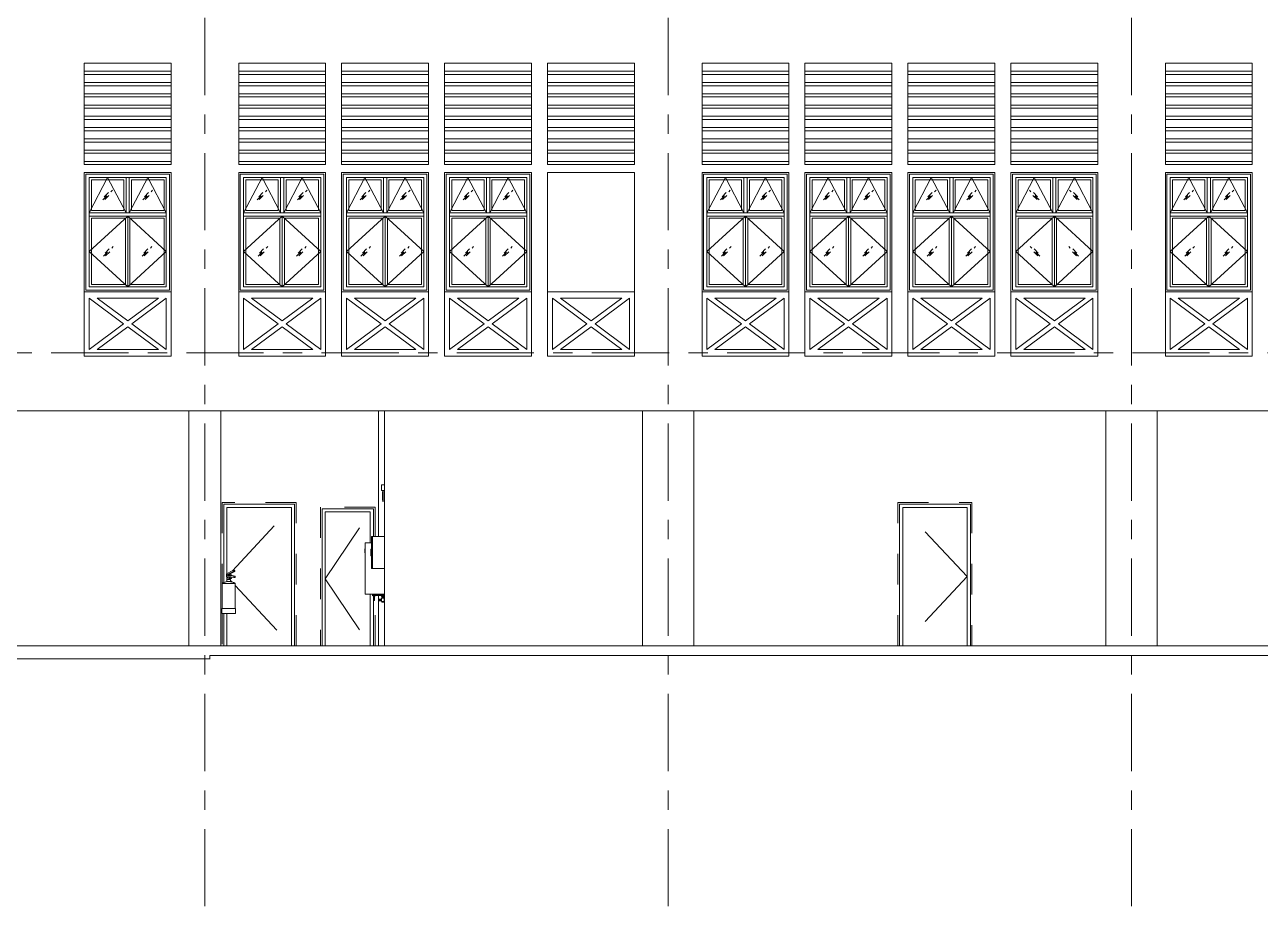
# Model space of a CAD drawing. Header units: millimetres. Extents: x -33493 to 146110, y 17338 to 47807.
# Drawn here: x 106832 to 126032, y 18020 to 31712 of the extents above; entities that cross this region are included whole.
import ezdxf

# ---------------------------------------------------------------- set-up
doc = ezdxf.new("R2010")
doc.units = ezdxf.units.MM
for name, pattern in [('Centre', [4762.5, 952.5, -714.375, 2381.25, -714.375]), ('Dash', [952.5, 476.25, -476.25]), ('Glass Symbol', [360, 90, -90, 90, -90]), ('IDA - Grid Line', [2100, 1200, -300, 300, -300])]:
    doc.linetypes.add(name, pattern=pattern)
doc.layers.add('0-1', color=7, linetype='Continuous', lineweight=5)
for name, color, linetype, lineweight, true_color in [('A-_DOOR----_E-1', 6, 'Continuous', 9, 0xff00ff), ('A-_DOOR----_E-2', 6, 'Centre', 9, 0xff00ff), ('A-_DOOR----_H-1', 6, 'Dash', 18, 0xff00ff), ('A-_FLOR----_E-1', 6, 'Continuous', 9, 0xff00ff), ('A-_FLORLEVL_E-1', 9, 'IDA - Grid Line', 9, 0x808080), ('A-_FURT----_E-1', 6, 'Continuous', 9, 0xff00ff), ('A-_GENM----_M-1', 6, 'Continuous', 9, 0xff00ff), ('A-_WALL----_E-1', 6, 'Continuous', 9, 0xff00ff), ('A-_WALLPRTN_E-1', 6, 'Continuous', 9, 0xff00ff), ('A-_WIND----_E-1', 6, 'Continuous', 9, 0xff00ff), ('A-_WIND----_E-3', 6, 'Centre', 9, 0xff00ff), ('A-_WIND----_E-4', 6, 'Glass Symbol', 9, 0xff00ff), ('E-_ELECEQPT_E-1', 6, 'Continuous', 9, 0xff00ff), ('M-_EQPT----_E-1', 6, 'Continuous', 9, 0xff00ff), ('S-_ANOTGRID_E-1', 9, 'IDA - Grid Line', 9, 0x808080), ('S-_COLN----_E-1', 6, 'Continuous', 9, 0xff00ff)]:
    doc.layers.add(name, color=color, linetype=linetype, lineweight=lineweight, true_color=true_color)

# ---------------------------------------------------------------- blocks, each defined once
blk = doc.blocks.new('Electrical-Controller_SE-Controls_Shevtec_OS2_30-60-90A-PSU - Amega Control Panel_400x500x200-1377755-DOOR _ wINDOW SCHEDULE - ELEVATION 4 Copy 1')
at = {"layer": 'E-_ELECEQPT_E-1'}
for p, q in [((49013, 23765), (49028, 23765)), ((49013, 23265), (49013, 23765)), ((49028, 23765), (49213, 23765)), ((49028, 23765), (49028, 23265)), ((49213, 23765), (49213, 23265)), ((49003, 23465), (49003, 23565)), ((49003, 23565), (49013, 23565)), ((49013, 23465), (49003, 23465)), ((49028, 23265), (49013, 23265)), ((49213, 23265), (49028, 23265))]:
    blk.add_line(p, q, dxfattribs=at)
blk = doc.blocks.new('1599_DB_A_BLK2_ISS_ACMV_R21 23 1228_rvt-2-DOOR _ wINDOW SCHEDULE - ELEVATION 4 Copy 1')
at = {"layer": 'E-_ELECEQPT_E-1'}
blk.add_blockref('Electrical-Controller_SE-Controls_Shevtec_OS2_30-60-90A-PSU - Amega Control Panel_400x500x200-1377755-DOOR _ wINDOW SCHEDULE - ELEVATION 4 Copy 1', (0, 0), dxfattribs=at)
blk = doc.blocks.new('IDA- Fire Extinguisher - 3kg AB-5831898-DOOR _ wINDOW SCHEDULE - ELEVATION 4 Copy 1')
at = {"layer": 'A-_FURT----_E-1'}
for p, q in [((46861, 23235), (46758, 23182)), ((46868, 23235), (46861, 23235)), ((46868, 23221), (46868, 23235)), ((46891, 23235), (46868, 23235)), ((46891, 23235), (46891, 23221)), ((46758, 23182), (46758, 23139)), ((46758, 23139), (46827, 23139)), ((46765, 23095), (46765, 23059)), ((46765, 23095), (46773, 23095)), ((46773, 23095), (46825, 23095)), ((46775, 23173), (46868, 23221)), ((46775, 23159), (46775, 23173)), ((46798, 23173), (46775, 23173)), ((46827, 23159), (46775, 23159)), ((46785, 23139), (46785, 23095)), ((46891, 23221), (46798, 23173)), ((46798, 23173), (46798, 23159)), ((46821, 23174), (46805, 23174)), ((46805, 23095), (46805, 23139)), ((46805, 23104), (46821, 23104)), ((46825, 23059), (46825, 23095)), ((46873, 23146), (46827, 23159)), ((46849, 23159), (46827, 23159)), ((46827, 23139), (46873, 23126)), ((46849, 23159), (46896, 23146)), ((46891, 23221), (46868, 23221)), ((46873, 23126), (46873, 23146)), ((46896, 23146), (46873, 23146)), ((46896, 23126), (46873, 23126)), ((46896, 23146), (46896, 23126)), ((46695, 23035), (46695, 22645)), ((46695, 23035), (46711, 23035)), ((46713, 23035), (46716, 23035)), ((46716, 23035), (46724, 23035)), ((46724, 23035), (46733, 23035)), ((46733, 23035), (46740, 23035)), ((46740, 23035), (46800, 23035)), ((46800, 23035), (46809, 23035)), ((46809, 23035), (46832, 23035)), ((46832, 23035), (46840, 23035)), ((46840, 23035), (46884, 23035)), ((46884, 23035), (46885, 23035)), ((46887, 23035), (46891, 23035)), ((46893, 23035), (46894, 23035)), ((46895, 22645), (46895, 23035)), ((46690, 22645), (46690, 22565)), ((46690, 22645), (46720, 22645)), ((46720, 22565), (46690, 22565)), ((46720, 22645), (46900, 22645)), ((46900, 22565), (46720, 22565)), ((46900, 22565), (46900, 22645))]:
    blk.add_line(p, q, dxfattribs=at)
at = {"layer": 'A-_FURT----_E-1', "flags": 128}
for points in [[(46695, 23035), (46702, 23039), (46709, 23043), (46717, 23047), (46725, 23050), (46732, 23053), (46740, 23056), (46748, 23058), (46757, 23060), (46765, 23062), (46773, 23063), (46781, 23064), (46790, 23065)], [(46799, 23065), (46803, 23064), (46811, 23064), (46820, 23062), (46828, 23061), (46836, 23059), (46844, 23057), (46852, 23055), (46860, 23052), (46868, 23049), (46876, 23045), (46883, 23041), (46890, 23037), (46895, 23035)]]:
    blk.add_lwpolyline(points, dxfattribs=at)
at = {"layer": 'A-_FURT----_E-1'}
for centre, start_param, end_param in [((46805, 23139), 1.570796, 2.18722), ((46805, 23139), 5.326279, 6.544985), ((46805, 23139), 3.141593, 4.688032), ((46821, 23139), 5.326279, 6.283185), ((46821, 23139), 3.141593, 4.56105)]:
    blk.add_ellipse(centre, major_axis=(0, 35), ratio=0.707107, start_param=start_param, end_param=end_param, dxfattribs=at)
blk = doc.blocks.new('IDA - Hosereel - Scaled - HR-V30-DOOR _ wINDOW SCHEDULE - ELEVATION 4 Copy 1')
at = {"layer": 'M-_EQPT----_E-1'}
for p, q in [((48914, 22865), (48914, 23665)), ((48914, 23665), (49013, 23665)), ((49214, 23665), (49214, 22865)), ((48914, 23570), (48909, 23570)), ((48914, 23570), (48909, 23570)), ((48909, 23517), (48909, 23569)), ((48914, 23569), (48909, 23569)), ((48909, 23510), (48909, 23517)), ((48914, 23517), (48909, 23517)), ((48914, 23510), (48909, 23510)), ((48914, 23509), (48909, 23509)), ((48914, 23509), (48909, 23509)), ((49214, 22865), (48914, 22865)), ((49138, 22852), (49037, 22852)), ((49042, 22858), (49039, 22858)), ((49039, 22855), (49039, 22858)), ((49039, 22858), (49039, 22857)), ((49042, 22865), (49042, 22851)), ((49042, 22849), (49042, 22773)), ((49075, 22858), (49061, 22858)), ((49062, 22851), (49062, 22865)), ((49062, 22773), (49062, 22849)), ((49075, 22857), (49075, 22858)), ((49075, 22858), (49075, 22843)), ((49077, 22852), (49075, 22852)), ((49173, 22852), (49081, 22852)), ((49173, 22852), (49163, 22852)), ((49173, 22860), (49182, 22860)), ((49173, 22860), (49173, 22845)), ((49179, 22865), (49179, 22850)), ((49182, 22860), (49200, 22860)), ((49182, 22845), (49182, 22860)), ((49200, 22860), (49210, 22860)), ((49200, 22852), (49200, 22860)), ((49200, 22849), (49200, 22851)), ((49200, 22845), (49200, 22848)), ((49204, 22852), (49204, 22865)), ((49210, 22845), (49210, 22860)), ((49037, 22848), (49138, 22848)), ((49039, 22843), (49039, 22844)), ((49039, 22843), (49042, 22843)), ((49039, 22843), (49039, 22843)), ((49061, 22843), (49075, 22843)), ((49075, 22848), (49077, 22848)), ((49075, 22843), (49075, 22843)), ((49081, 22848), (49173, 22848)), ((49122, 22792), (49132, 22792)), ((49122, 22792), (49122, 22768)), ((49132, 22768), (49122, 22768)), ((49132, 22768), (49132, 22792)), ((49132, 22790), (49149, 22790)), ((49149, 22770), (49132, 22770)), ((49143, 22758), (49143, 22770)), ((49149, 22758), (49143, 22758)), ((49149, 22770), (49149, 22790)), ((49149, 22790), (49149, 22770)), ((49149, 22770), (49149, 22758)), ((49174, 22790), (49151, 22790)), ((49151, 22770), (49151, 22790)), ((49151, 22770), (49174, 22770)), ((49163, 22848), (49173, 22848)), ((49168, 22845), (49180, 22845)), ((49168, 22830), (49168, 22845)), ((49180, 22830), (49168, 22830)), ((49171, 22805), (49171, 22755)), ((49171, 22805), (49191, 22805)), ((49191, 22755), (49171, 22755)), ((49173, 22830), (49173, 22815)), ((49182, 22815), (49173, 22815)), ((49173, 22815), (49182, 22815)), ((49173, 22815), (49173, 22806)), ((49173, 22755), (49173, 22745)), ((49182, 22745), (49173, 22745)), ((49180, 22845), (49203, 22845)), ((49180, 22830), (49180, 22845)), ((49203, 22830), (49180, 22830)), ((49182, 22815), (49182, 22830)), ((49200, 22815), (49182, 22815)), ((49182, 22815), (49200, 22815)), ((49182, 22806), (49182, 22815)), ((49182, 22745), (49182, 22755)), ((49200, 22745), (49182, 22745)), ((49191, 22805), (49211, 22805)), ((49211, 22755), (49191, 22755)), ((49200, 22815), (49200, 22830)), ((49210, 22815), (49200, 22815)), ((49200, 22815), (49210, 22815)), ((49200, 22806), (49200, 22815)), ((49200, 22745), (49200, 22755)), ((49210, 22745), (49200, 22745)), ((49203, 22845), (49214, 22845)), ((49203, 22830), (49203, 22845)), ((49214, 22830), (49203, 22830)), ((49210, 22815), (49210, 22830)), ((49210, 22806), (49210, 22815)), ((49210, 22745), (49210, 22755)), ((49211, 22755), (49211, 22805)), ((49214, 22845), (49214, 22830))]:
    blk.add_line(p, q, dxfattribs=at)
at = {"layer": 'M-_EQPT----_E-1', "flags": 128}
for points in [[(49037, 22852), (49037, 22852), (49037, 22852), (49037, 22852), (49037, 22852), (49036, 22852), (49036, 22852), (49036, 22852), (49036, 22852), (49036, 22852), (49036, 22852), (49036, 22852), (49035, 22852), (49035, 22852), (49035, 22852), (49035, 22852), (49035, 22852), (49035, 22852), (49035, 22852), (49035, 22852), (49035, 22852), (49034, 22852), (49034, 22852), (49034, 22852), (49034, 22852), (49034, 22852), (49034, 22852), (49034, 22852), (49034, 22852), (49034, 22852)], [(49077, 22852), (49077, 22852), (49077, 22852), (49077, 22852), (49077, 22852), (49078, 22852), (49078, 22852), (49078, 22852), (49078, 22852), (49078, 22852), (49079, 22852), (49079, 22852), (49079, 22852), (49079, 22852), (49079, 22852), (49080, 22852), (49080, 22852), (49080, 22852), (49080, 22852), (49080, 22852), (49080, 22852), (49080, 22852), (49081, 22852), (49081, 22852), (49081, 22852), (49081, 22852)], [(49213, 22852), (49213, 22852), (49213, 22852), (49213, 22852), (49212, 22852), (49212, 22852), (49212, 22852), (49212, 22852), (49212, 22852), (49211, 22852), (49211, 22852), (49211, 22852), (49210, 22852), (49210, 22852), (49209, 22852), (49209, 22852), (49208, 22852), (49208, 22852), (49207, 22852), (49207, 22852), (49206, 22852), (49206, 22852), (49205, 22852), (49204, 22852), (49204, 22852), (49203, 22852), (49202, 22852), (49201, 22852), (49201, 22852), (49200, 22852), (49199, 22852), (49198, 22852), (49197, 22852), (49197, 22852), (49196, 22852), (49195, 22852), (49194, 22852), (49193, 22852), (49192, 22852), (49191, 22852), (49191, 22852), (49190, 22852), (49189, 22852), (49188, 22852), (49187, 22852), (49186, 22852), (49185, 22852), (49185, 22852), (49184, 22852), (49183, 22852), (49182, 22852), (49181, 22852), (49181, 22852), (49180, 22852), (49179, 22852), (49179, 22852), (49178, 22852), (49177, 22852), (49177, 22852), (49176, 22852), (49175, 22852), (49175, 22852), (49174, 22852), (49174, 22852), (49173, 22852), (49173, 22852)], [(49209, 22852), (49210, 22852), (49210, 22852), (49210, 22852), (49211, 22852), (49211, 22852), (49211, 22852), (49212, 22852), (49212, 22852), (49212, 22852), (49212, 22852), (49212, 22852), (49213, 22852), (49213, 22852), (49213, 22852), (49213, 22852)], [(49213, 22852), (49213, 22852), (49213, 22852), (49213, 22852), (49213, 22852), (49213, 22852), (49213, 22852), (49213, 22852), (49213, 22852), (49213, 22852), (49213, 22852), (49214, 22852), (49214, 22852), (49214, 22852), (49214, 22852), (49214, 22852), (49214, 22852), (49214, 22852), (49214, 22852), (49214, 22851), (49214, 22851), (49214, 22851), (49214, 22851), (49214, 22851), (49214, 22851), (49214, 22851), (49214, 22851), (49214, 22851), (49215, 22851), (49215, 22851), (49215, 22851), (49215, 22851), (49215, 22851), (49215, 22850), (49215, 22850)], [(49215, 22850), (49215, 22850), (49215, 22849), (49215, 22849), (49215, 22849), (49215, 22849), (49215, 22849), (49214, 22849), (49214, 22849), (49214, 22849), (49214, 22849), (49214, 22849), (49214, 22849), (49214, 22849), (49214, 22849), (49214, 22849), (49214, 22849), (49214, 22848), (49214, 22848), (49214, 22848), (49214, 22848), (49214, 22848), (49214, 22848), (49214, 22848), (49214, 22848), (49213, 22848), (49213, 22848), (49213, 22848), (49213, 22848), (49213, 22848), (49213, 22848), (49213, 22848), (49213, 22848), (49213, 22848), (49213, 22848), (49213, 22848)], [(49034, 22848), (49034, 22848), (49034, 22848), (49034, 22848), (49034, 22848), (49034, 22848), (49034, 22848), (49034, 22848), (49034, 22848), (49034, 22848), (49035, 22848), (49035, 22848), (49035, 22848), (49035, 22848), (49035, 22848), (49035, 22848), (49035, 22848), (49035, 22848), (49035, 22848), (49036, 22848), (49036, 22848), (49036, 22848), (49036, 22848), (49036, 22848), (49036, 22848), (49036, 22848), (49037, 22848), (49037, 22848), (49037, 22848), (49037, 22848), (49037, 22848)], [(49081, 22848), (49081, 22848), (49081, 22848), (49081, 22848), (49080, 22848), (49080, 22848), (49080, 22848), (49080, 22848), (49080, 22848), (49080, 22848), (49079, 22848), (49079, 22848), (49079, 22848), (49079, 22848), (49079, 22848), (49079, 22848), (49078, 22848), (49078, 22848), (49078, 22848), (49078, 22848), (49078, 22848), (49077, 22848), (49077, 22848), (49077, 22848), (49077, 22848), (49077, 22848)], [(49173, 22848), (49174, 22848), (49174, 22848), (49175, 22848), (49175, 22848), (49176, 22848), (49177, 22848), (49177, 22848), (49178, 22848), (49179, 22848), (49179, 22848), (49180, 22848), (49181, 22848), (49181, 22848), (49182, 22848), (49183, 22848), (49184, 22848), (49185, 22848), (49185, 22848), (49186, 22848), (49187, 22848), (49188, 22848), (49189, 22848), (49190, 22848), (49191, 22848), (49191, 22848), (49192, 22848), (49193, 22848), (49194, 22848), (49195, 22848), (49196, 22848), (49196, 22848), (49197, 22848), (49198, 22848), (49199, 22848), (49200, 22848), (49201, 22848), (49201, 22848), (49202, 22848), (49203, 22848), (49203, 22848), (49204, 22848), (49205, 22848), (49206, 22848), (49206, 22848), (49207, 22848), (49207, 22848), (49208, 22848), (49208, 22848), (49209, 22848), (49209, 22848), (49210, 22848), (49210, 22848), (49211, 22848), (49211, 22848), (49211, 22848), (49212, 22848), (49212, 22848), (49212, 22848), (49212, 22848), (49212, 22848), (49213, 22848), (49213, 22848), (49213, 22848), (49213, 22848)], [(49213, 22848), (49213, 22848), (49213, 22848), (49213, 22848), (49212, 22848), (49212, 22848), (49212, 22848), (49212, 22848), (49212, 22848), (49211, 22848), (49211, 22848), (49211, 22848), (49210, 22848), (49210, 22848), (49209, 22848), (49209, 22848)]]:
    blk.add_lwpolyline(points, dxfattribs=at)
at = {"layer": 'M-_EQPT----_E-1'}
for start, end in [(90, 270), (15, 90), (270, 345)]:
    blk.add_arc((49034, 22850), 7.5, start, end, dxfattribs=at)
for centre, major_axis, ratio, start_param, end_param in [((49138, 22850), (0, 2), 0.371918, 6.021386, 7.853982), ((49138, 22850), (0, 2), 0.371918, 1.570796, 3.403392), ((49163, 22850), (0, 2), 0.371918, 6.021386, 6.544985), ((49163, 22850), (0, 2), 0.371918, 2.879793, 3.403392), ((49052, 22773), (10, 0), 0.352562, 1.570796, 4.712389), ((49052, 22773), (10, 0), 0.352562, 4.712389, 7.853982)]:
    blk.add_ellipse(centre, major_axis=major_axis, ratio=ratio, start_param=start_param, end_param=end_param, dxfattribs=at)
blk = doc.blocks.new('IDA - Casement w Top Hung - 2 Panels - 1400L X 1800H - B2-AW01-3560558-DOOR _ wINDOW SCHEDULE - ELEVATION 4 Copy 1')
at = {"layer": 'A-_WIND----_E-1'}
for p, q in [((-3225, 28790), (-3225, 29340)), ((-2650, 29340), (-3225, 29340)), ((-3225, 29340), (-3225, 27640)), ((-2025, 29340), (-3225, 29340)), ((-3190, 28825), (-3190, 29305)), ((-3190, 29305), (-2685, 29305)), ((-2685, 29305), (-2685, 28825)), ((-2650, 28790), (-2650, 29340)), ((-2650, 29340), (-2600, 29340)), ((-2650, 28790), (-2650, 29340)), ((-2600, 28790), (-2600, 29340)), ((-2025, 29340), (-2600, 29340)), ((-2600, 29340), (-2600, 28790)), ((-2565, 28825), (-2565, 29305)), ((-2565, 29305), (-2060, 29305)), ((-2060, 29305), (-2060, 28825)), ((-2025, 28790), (-2025, 29340)), ((-2025, 27640), (-2025, 29340)), ((-2685, 28825), (-3190, 28825)), ((-2060, 28825), (-2565, 28825)), ((-3225, 28790), (-2650, 28790)), ((-3225, 28740), (-3225, 28790)), ((-2025, 28790), (-3225, 28790)), ((-3225, 27640), (-3225, 28740)), ((-2625, 28740), (-3225, 28740)), ((-3225, 28740), (-2025, 28740)), ((-3190, 27675), (-3190, 28705)), ((-3190, 28705), (-2660, 28705)), ((-2660, 28705), (-2660, 27675)), ((-2650, 28790), (-2600, 28790)), ((-2625, 27640), (-2625, 28740)), ((-2025, 28740), (-2625, 28740)), ((-2625, 27640), (-2625, 28740)), ((-2600, 28790), (-2025, 28790)), ((-2590, 27675), (-2590, 28705)), ((-2590, 28705), (-2060, 28705)), ((-2060, 28705), (-2060, 27675)), ((-2025, 28790), (-2025, 28740)), ((-2025, 27640), (-2025, 28740)), ((-2660, 27675), (-3190, 27675)), ((-2060, 27675), (-2590, 27675)), ((-3225, 27640), (-2625, 27640)), ((-2025, 27640), (-3225, 27640)), ((-2625, 27640), (-2025, 27640))]:
    blk.add_line(p, q, dxfattribs=at)
at = {"layer": 'A-_WIND----_E-3'}
for p, q in [((-3225, 28790), (-2938, 29340)), ((-2650, 28790), (-2938, 29340)), ((-2600, 28790), (-2313, 29340)), ((-2025, 28790), (-2313, 29340)), ((-2625, 28740), (-3225, 28190)), ((-2625, 28740), (-2025, 28190)), ((-3225, 28190), (-2625, 27640)), ((-2025, 28190), (-2625, 27640))]:
    blk.add_line(p, q, dxfattribs=at)
at = {"layer": 'A-_WIND----_E-4'}
for p, q in [((-3013, 28990), (-2863, 29140)), ((-2989, 29041), (-2895, 29135)), ((-2981, 28995), (-2887, 29089)), ((-2388, 28990), (-2238, 29140)), ((-2364, 29041), (-2270, 29135)), ((-2356, 28995), (-2262, 29089)), ((-3000, 28115), (-2850, 28265)), ((-2976, 28166), (-2882, 28260)), ((-2400, 28115), (-2250, 28265)), ((-2376, 28166), (-2282, 28260)), ((-2968, 28120), (-2875, 28214)), ((-2368, 28120), (-2275, 28214))]:
    blk.add_line(p, q, dxfattribs=at)
blk = doc.blocks.new('IDA - Casement w Top Hung - 2 Panels - 1400L X 1800H - B2-AW01-3560557-DOOR _ wINDOW SCHEDULE - ELEVATION 4 Copy 1')
at = {"layer": 'A-_WIND----_E-1'}
for p, q in [((1425, 29340), (1425, 28790)), ((2000, 29340), (1425, 29340)), ((2625, 29340), (1425, 29340)), ((1425, 29340), (1425, 27640)), ((1460, 28825), (1460, 29305)), ((1460, 29305), (1965, 29305)), ((1965, 29305), (1965, 28825)), ((2000, 29340), (2000, 28790)), ((2000, 28790), (2000, 29340)), ((2000, 29340), (2050, 29340)), ((2050, 29340), (2050, 28790)), ((2625, 29340), (2050, 29340)), ((2050, 29340), (2050, 28790)), ((2085, 28825), (2085, 29305)), ((2085, 29305), (2590, 29305)), ((2590, 29305), (2590, 28825)), ((2625, 29340), (2625, 28790)), ((2625, 27640), (2625, 29340)), ((1965, 28825), (1460, 28825)), ((2590, 28825), (2085, 28825)), ((1425, 28790), (2000, 28790)), ((1425, 28740), (1425, 28790)), ((2625, 28790), (1425, 28790)), ((1425, 28740), (1425, 27640)), ((2025, 28740), (1425, 28740)), ((1425, 28740), (2625, 28740)), ((1460, 27675), (1460, 28705)), ((1460, 28705), (1990, 28705)), ((1990, 28705), (1990, 27675)), ((2000, 28790), (2050, 28790)), ((2025, 28740), (2025, 27640)), ((2025, 28740), (2025, 27640)), ((2625, 28740), (2025, 28740)), ((2050, 28790), (2625, 28790)), ((2060, 27675), (2060, 28705)), ((2060, 28705), (2590, 28705)), ((2590, 28705), (2590, 27675)), ((2625, 28790), (2625, 28740)), ((2625, 28740), (2625, 27640)), ((1990, 27675), (1460, 27675)), ((2590, 27675), (2060, 27675)), ((1425, 27640), (2025, 27640)), ((2625, 27640), (1425, 27640)), ((2025, 27640), (2625, 27640))]:
    blk.add_line(p, q, dxfattribs=at)
at = {"layer": 'A-_WIND----_E-3'}
for p, q in [((1425, 28790), (1712, 29340)), ((2000, 28790), (1712, 29340)), ((2050, 28790), (2337, 29340)), ((2625, 28790), (2337, 29340)), ((2025, 28740), (1425, 28190)), ((2025, 28740), (2625, 28190)), ((1425, 28190), (2025, 27640)), ((2625, 28190), (2025, 27640))]:
    blk.add_line(p, q, dxfattribs=at)
at = {"layer": 'A-_WIND----_E-4'}
for p, q in [((1787, 28990), (1637, 29140)), ((1755, 28995), (1661, 29089)), ((1763, 29041), (1669, 29135)), ((2412, 28990), (2262, 29140)), ((2380, 28995), (2286, 29089)), ((2388, 29041), (2294, 29135)), ((1800, 28115), (1650, 28265)), ((1775, 28166), (1682, 28260)), ((2400, 28115), (2250, 28265)), ((2375, 28166), (2282, 28260)), ((1768, 28120), (1674, 28214)), ((2368, 28120), (2274, 28214))]:
    blk.add_line(p, q, dxfattribs=at)
blk = doc.blocks.new('Wall Motif - Type 1-6012128-DOOR _ wINDOW SCHEDULE - ELEVATION 4 Copy 1')
at = {"layer": 'A-_GENM----_M-1'}
for p, q in [((73000, 33010), (71650, 33010)), ((71725, 32112), (71725, 32908)), ((71725, 32908), (72262, 32510)), ((72325, 32557), (71848, 32910)), ((71848, 32910), (72802, 32910)), ((72802, 32910), (72325, 32557)), ((72388, 32510), (72925, 32908)), ((72925, 32908), (72925, 32112)), ((72262, 32510), (71725, 32112)), ((71848, 32110), (72325, 32463)), ((72325, 32463), (72802, 32110)), ((72925, 32112), (72388, 32510)), ((72802, 32110), (71848, 32110))]:
    blk.add_line(p, q, dxfattribs=at)
blk = doc.blocks.new('IDA - Exit Sign - IDA - Exit Sign - Right Side-3513102-DOOR _ wINDOW SCHEDULE - ELEVATION 4 Copy 1')
at = {"layer": 'A-_FURT----_E-1'}
for p, q in [((49171, 24565), (49169, 24563)), ((49169, 24563), (49169, 24481)), ((49169, 24481), (49171, 24479)), ((49213, 24565), (49171, 24565)), ((49171, 24479), (49213, 24479)), ((49187, 24394), (49187, 24459)), ((49188, 24459), (49187, 24459)), ((49187, 24329), (49187, 24394)), ((49188, 24394), (49187, 24394)), ((49188, 24314), (49188, 24479)), ((49188, 24479), (49195, 24479)), ((49195, 24479), (49195, 24314)), ((49215, 24563), (49213, 24565)), ((49213, 24479), (49215, 24481)), ((49187, 24329), (49188, 24329)), ((49188, 24314), (49188, 24309)), ((49188, 24309), (49188, 24314)), ((49188, 24309), (49195, 24309)), ((49195, 24314), (49195, 24309)), ((49195, 24309), (49195, 24314))]:
    blk.add_line(p, q, dxfattribs=at)
blk = doc.blocks.new('IDA - F - Single - Swing - 1100L X 2200H - B2-TD01-4055580-DOOR _ wINDOW SCHEDULE - ELEVATION 4 Copy 1')
at = {"layer": 'A-_DOOR----_E-1'}
for p, q in [((46718, 24265), (46718, 23046)), ((47818, 24265), (46718, 24265)), ((47768, 24215), (46768, 24215)), ((46768, 24215), (46768, 23187)), ((46768, 23187), (46768, 24215)), ((46768, 24215), (47768, 24215)), ((47768, 22065), (47768, 24215)), ((47768, 24215), (47768, 22065)), ((47818, 22065), (47818, 24265)), ((46768, 23139), (46768, 23095)), ((46768, 23095), (46768, 23139)), ((46718, 22565), (46718, 22065)), ((46768, 22565), (46768, 22065)), ((46768, 22065), (46768, 22565))]:
    blk.add_line(p, q, dxfattribs=at)
at = {"layer": 'A-_DOOR----_E-2'}
for p, q in [((46853, 23231), (47768, 24215)), ((46770, 23139), (46783, 23125)), ((46804, 23101), (46810, 23095)), ((46825, 23079), (46846, 23056)), ((46894, 23004), (47768, 22065))]:
    blk.add_line(p, q, dxfattribs=at)
at = {"layer": 'A-_DOOR----_H-1'}
for p, q in [((47843, 24290), (46693, 24290)), ((46693, 24290), (46693, 22645)), ((47843, 22065), (47843, 24290)), ((46693, 22565), (46693, 22065))]:
    blk.add_line(p, q, dxfattribs=at)
blk = doc.blocks.new('IDA - F - Single - Swing - 1100L X 2200H - B2-TD01-V36-DOOR _ wINDOW SCHEDULE - ELEVATION 4 Copy 1')
at = {"layer": 'A-_DOOR----_E-1'}
for p, q in [((58319, 24265), (57219, 24265)), ((57219, 24265), (57219, 22065)), ((57269, 24215), (57269, 22065)), ((58269, 24215), (57269, 24215)), ((57269, 22065), (57269, 24215)), ((57269, 24215), (58269, 24215)), ((58269, 22065), (58269, 24215)), ((58269, 24215), (58269, 22065)), ((58319, 22065), (58319, 24265))]:
    blk.add_line(p, q, dxfattribs=at)
at = {"layer": 'A-_DOOR----_E-2'}
for q in [(57268, 24215), (57268, 22065)]:
    blk.add_line((58268, 23140), q, dxfattribs=at)
at = {"layer": 'A-_DOOR----_H-1'}
for p, q in [((57193, 22065), (57193, 24290)), ((57193, 24290), (58343, 24290)), ((58343, 24290), (58343, 22065))]:
    blk.add_line(p, q, dxfattribs=at)
blk = doc.blocks.new('Wall Motif FACADE PART - Type 1-5780946-DOOR _ wINDOW SCHEDULE - ELEVATION 4 Copy 1')
at = {"layer": 'A-_GENM----_M-1'}
for p, q in [((73200, 30990), (74550, 30990)), ((74550, 30940), (73200, 30940)), ((73200, 30815), (74550, 30815)), ((74550, 30765), (73200, 30765)), ((73200, 30640), (74550, 30640)), ((74550, 30590), (73200, 30590)), ((73200, 30465), (74550, 30465)), ((74550, 30415), (73200, 30415)), ((73200, 30290), (74550, 30290)), ((74550, 30240), (73200, 30240)), ((73200, 30115), (74550, 30115)), ((74550, 30065), (73200, 30065)), ((73200, 29940), (74550, 29940)), ((74550, 29890), (73200, 29890)), ((73200, 29765), (74550, 29765)), ((74550, 29715), (73200, 29715)), ((73200, 29590), (74550, 29590))]:
    blk.add_line(p, q, dxfattribs=at)
blk = doc.blocks.new('IDA - F - Single - Swing - 800L X 2130H - FMD10 - 2HR-4460227-DOOR _ wINDOW SCHEDULE - ELEVATION 4 Copy 1')
at = {"layer": 'A-_DOOR----_E-1'}
for p, q in [((48245, 24195), (48245, 22065)), ((49045, 24195), (48245, 24195)), ((49045, 23765), (49045, 24195)), ((48995, 24145), (48295, 24145)), ((48295, 24145), (48295, 22065)), ((48295, 22065), (48295, 24145)), ((48295, 24145), (48995, 24145)), ((48995, 23665), (48995, 24145)), ((48995, 24145), (48995, 23665)), ((48995, 22065), (48995, 22865)), ((48995, 22865), (48995, 22065)), ((49045, 22065), (49045, 22771))]:
    blk.add_line(p, q, dxfattribs=at)
at = {"layer": 'A-_DOOR----_E-2'}
for q in [(48995, 24145), (48995, 22065)]:
    blk.add_line((48295, 23105), q, dxfattribs=at)
at = {"layer": 'A-_DOOR----_H-1'}
for p, q in [((49070, 24220), (48220, 24220)), ((48220, 24220), (48220, 22065)), ((49070, 23765), (49070, 24220)), ((49070, 22857), (49070, 22865)), ((49070, 22065), (49070, 22843))]:
    blk.add_line(p, q, dxfattribs=at)

msp = doc.modelspace()

# ---------------------------------------------------------------- linework, layer by layer
at = {"layer": 'A-_FLOR----_E-1'}
for p, q in [((67535, 22065), (130831.6, 22065)), ((109706.6, 21915), (140181.6, 21915)), ((109706.6, 21915), (109706.6, 21858.4)), ((109706.6, 21865), (87956.6, 21865))]:
    msp.add_line(p, q, dxfattribs=at)
at = {"layer": 'A-_FLORLEVL_E-1'}
for p, q in [((46344.7, 26615), (146110.4, 26615)), ((46344.7, 22065), (146110.4, 22065))]:
    msp.add_line(p, q, dxfattribs=at)
at = {"layer": 'A-_WALL----_E-1'}
for p, q in [((107756.6, 31115), (109106.6, 31115)), ((107756.6, 29540), (107756.6, 31115)), ((109106.6, 31115), (109106.6, 29540)), ((110156.6, 31115), (111506.6, 31115)), ((110156.6, 29540), (110156.6, 31115)), ((111506.6, 31115), (111506.6, 29540)), ((111756.6, 31115), (113106.6, 31115)), ((111756.6, 29540), (111756.6, 31115)), ((113106.6, 31115), (113106.6, 29540)), ((113356.6, 31115), (114706.6, 31115)), ((113356.6, 29540), (113356.6, 31115)), ((114706.6, 31115), (114706.6, 29540)), ((114956.6, 31115), (116306.6, 31115)), ((114956.6, 29540), (114956.6, 31115)), ((116306.6, 31115), (116306.6, 29540)), ((117356.6, 31115), (118706.6, 31115)), ((117356.6, 29540), (117356.6, 31115)), ((118706.6, 31115), (118706.6, 29540)), ((118956.6, 31115), (120306.6, 31115)), ((118956.6, 29540), (118956.6, 31115)), ((120306.6, 31115), (120306.6, 29540)), ((120556.6, 31115), (121906.6, 31115)), ((120556.6, 29540), (120556.6, 31115)), ((121906.6, 31115), (121906.6, 29540)), ((122156.6, 31115), (123506.6, 31115)), ((122156.6, 29540), (122156.6, 31115)), ((123506.6, 31115), (123506.6, 29540)), ((124556.6, 31115), (125906.6, 31115)), ((124556.6, 29540), (124556.6, 31115)), ((125906.6, 31115), (125906.6, 29540)), ((109106.6, 29540), (107756.6, 29540)), ((107756.6, 26565), (107756.6, 29415)), ((107756.6, 29415), (109106.6, 29415)), ((107781.6, 27590), (107781.6, 29390)), ((107781.6, 29390), (109081.6, 29390)), ((109081.6, 29390), (109081.6, 27590)), ((109106.6, 29415), (109106.6, 26565)), ((111506.6, 29540), (110156.6, 29540)), ((110156.6, 26565), (110156.6, 29415)), ((110156.6, 29415), (111506.6, 29415)), ((110181.6, 27590), (110181.6, 29390)), ((110181.6, 29390), (111481.6, 29390)), ((111481.6, 29390), (111481.6, 27590)), ((111506.6, 29415), (111506.6, 26565)), ((113106.6, 29540), (111756.6, 29540)), ((111756.6, 26565), (111756.6, 29415)), ((111756.6, 29415), (113106.6, 29415)), ((111781.6, 27590), (111781.6, 29390)), ((111781.6, 29390), (113081.6, 29390)), ((113081.6, 29390), (113081.6, 27590)), ((113106.6, 29415), (113106.6, 26565)), ((114706.6, 29540), (113356.6, 29540)), ((113356.6, 26565), (113356.6, 29415)), ((113356.6, 29415), (114706.6, 29415)), ((113381.6, 27590), (113381.6, 29390)), ((113381.6, 29390), (114681.6, 29390)), ((114681.6, 29390), (114681.6, 27590)), ((114706.6, 29415), (114706.6, 26565)), ((116306.6, 29540), (114956.6, 29540)), ((114956.6, 26565), (114956.6, 29415)), ((114956.6, 29415), (116306.6, 29415)), ((116306.6, 29415), (116306.6, 26565)), ((118706.6, 29540), (117356.6, 29540)), ((117356.6, 26565), (117356.6, 29415)), ((117356.6, 29415), (118706.6, 29415)), ((117381.6, 27590), (117381.6, 29390)), ((117381.6, 29390), (118681.6, 29390)), ((118681.6, 29390), (118681.6, 27590)), ((118706.6, 29415), (118706.6, 26565)), ((120306.6, 29540), (118956.6, 29540)), ((118956.6, 26565), (118956.6, 29415)), ((118956.6, 29415), (120306.6, 29415)), ((118981.6, 27590), (118981.6, 29390)), ((118981.6, 29390), (120281.6, 29390)), ((120281.6, 29390), (120281.6, 27590)), ((120306.6, 29415), (120306.6, 26565)), ((121906.6, 29540), (120556.6, 29540)), ((120556.6, 26565), (120556.6, 29415)), ((120556.6, 29415), (121906.6, 29415)), ((120581.6, 27590), (120581.6, 29390)), ((120581.6, 29390), (121881.6, 29390)), ((121881.6, 29390), (121881.6, 27590)), ((121906.6, 29415), (121906.6, 26565)), ((123506.6, 29540), (122156.6, 29540)), ((122156.6, 26565), (122156.6, 29415)), ((122156.6, 29415), (123506.6, 29415)), ((122181.6, 27590), (122181.6, 29390)), ((122181.6, 29390), (123481.6, 29390)), ((123481.6, 29390), (123481.6, 27590)), ((123506.6, 29415), (123506.6, 26565)), ((125906.6, 29540), (124556.6, 29540)), ((124556.6, 26565), (124556.6, 29415)), ((124556.6, 29415), (125906.6, 29415)), ((124581.6, 27590), (124581.6, 29390)), ((124581.6, 29390), (125881.6, 29390)), ((125881.6, 29390), (125881.6, 27590)), ((125906.6, 29415), (125906.6, 26565)), ((109081.6, 27590), (107781.6, 27590)), ((111481.6, 27590), (110181.6, 27590)), ((113081.6, 27590), (111781.6, 27590)), ((114681.6, 27590), (113381.6, 27590)), ((118681.6, 27590), (117381.6, 27590)), ((120281.6, 27590), (118981.6, 27590)), ((121881.6, 27590), (120581.6, 27590)), ((123481.6, 27590), (122181.6, 27590)), ((125881.6, 27590), (124581.6, 27590)), ((109106.6, 26565), (107756.6, 26565)), ((111506.6, 26565), (110156.6, 26565)), ((113106.6, 26565), (111756.6, 26565)), ((114706.6, 26565), (113356.6, 26565)), ((116306.6, 26565), (114956.6, 26565)), ((118706.6, 26565), (117356.6, 26565)), ((120306.6, 26565), (118956.6, 26565)), ((121906.6, 26565), (120556.6, 26565)), ((123506.6, 26565), (122156.6, 26565)), ((125906.6, 26565), (124556.6, 26565)), ((102031.6, 25715), (138681.6, 25715)), ((112331.6, 23765), (112331.6, 25715)), ((112331.6, 22851.4), (112331.6, 22865)), ((112331.6, 22792), (112331.6, 22848.6)), ((112331.6, 22065), (112331.6, 22768))]:
    msp.add_line(p, q, dxfattribs=at)
at = {"layer": 'A-_WALLPRTN_E-1'}
for p, q in [((112421.6, 25715), (112421.6, 22065)), ((109925.3, 23045.8), (109925.3, 24265)), ((109925.3, 24265), (111025.3, 24265)), ((111025.3, 24265), (111025.3, 22065)), ((111451.6, 22065), (111451.6, 24195)), ((111451.6, 24195), (112251.6, 24195)), ((112251.6, 24195), (112251.6, 23765)), ((120426.3, 22065), (120426.3, 24265)), ((120426.3, 24265), (121526.3, 24265)), ((121526.3, 24265), (121526.3, 22065)), ((112251.6, 22771), (112251.6, 22065)), ((109925.3, 22065), (109925.3, 22565))]:
    msp.add_line(p, q, dxfattribs=at)
at = {"layer": 'S-_ANOTGRID_E-1'}
for p, q in [((109631.6, 18019.5), (109631.6, 46606.8)), ((116831.6, 18019.5), (116831.6, 46606.8)), ((124031.6, 18019.5), (124031.6, 46606.8))]:
    msp.add_line(p, q, dxfattribs=at)
at = {"layer": 'S-_COLN----_E-1'}
for p, q in [((109381.6, 25715), (109381.6, 22065)), ((109881.6, 25715), (109881.6, 22065)), ((116431.6, 25715), (116431.6, 22065)), ((117231.6, 25715), (117231.6, 22065)), ((123631.6, 25715), (123631.6, 22065)), ((124431.6, 25715), (124431.6, 22065)), ((109881.6, 22065), (109381.6, 22065)), ((117231.6, 22065), (116431.6, 22065)), ((124431.6, 22065), (123631.6, 22065))]:
    msp.add_line(p, q, dxfattribs=at)

# ---------------------------------------------------------------- block references
at = {"layer": '0-1'}
msp.add_blockref('1599_DB_A_BLK2_ISS_ACMV_R21 23 1228_rvt-2-DOOR _ wINDOW SCHEDULE - ELEVATION 4 Copy 1', (63207, 0), dxfattribs=at)
at = {"layer": 'A-_DOOR----_E-1'}
for name in ['IDA - F - Single - Swing - 1100L X 2200H - B2-TD01-4055580-DOOR _ wINDOW SCHEDULE - ELEVATION 4 Copy 1', 'IDA - F - Single - Swing - 800L X 2130H - FMD10 - 2HR-4460227-DOOR _ wINDOW SCHEDULE - ELEVATION 4 Copy 1', 'IDA - F - Single - Swing - 1100L X 2200H - B2-TD01-V36-DOOR _ wINDOW SCHEDULE - ELEVATION 4 Copy 1']:
    msp.add_blockref(name, (63207, 0), dxfattribs=at)
at = {"layer": 'A-_FURT----_E-1'}
for name in ['IDA - Exit Sign - IDA - Exit Sign - Right Side-3513102-DOOR _ wINDOW SCHEDULE - ELEVATION 4 Copy 1', 'IDA- Fire Extinguisher - 3kg AB-5831898-DOOR _ wINDOW SCHEDULE - ELEVATION 4 Copy 1']:
    msp.add_blockref(name, (63207, 0), dxfattribs=at)
at = {"layer": 'A-_GENM----_M-1'}
for name, p in [('Wall Motif FACADE PART - Type 1-5780946-DOOR _ wINDOW SCHEDULE - ELEVATION 4 Copy 1', (34557, 0)), ('Wall Motif FACADE PART - Type 1-5780946-DOOR _ wINDOW SCHEDULE - ELEVATION 4 Copy 1', (36957, 0)), ('Wall Motif FACADE PART - Type 1-5780946-DOOR _ wINDOW SCHEDULE - ELEVATION 4 Copy 1', (38557, 0)), ('Wall Motif FACADE PART - Type 1-5780946-DOOR _ wINDOW SCHEDULE - ELEVATION 4 Copy 1', (40157, 0)), ('Wall Motif FACADE PART - Type 1-5780946-DOOR _ wINDOW SCHEDULE - ELEVATION 4 Copy 1', (41757, 0)), ('Wall Motif FACADE PART - Type 1-5780946-DOOR _ wINDOW SCHEDULE - ELEVATION 4 Copy 1', (44157, 0)), ('Wall Motif FACADE PART - Type 1-5780946-DOOR _ wINDOW SCHEDULE - ELEVATION 4 Copy 1', (45757, 0)), ('Wall Motif FACADE PART - Type 1-5780946-DOOR _ wINDOW SCHEDULE - ELEVATION 4 Copy 1', (47357, 0)), ('Wall Motif FACADE PART - Type 1-5780946-DOOR _ wINDOW SCHEDULE - ELEVATION 4 Copy 1', (48957, 0)), ('Wall Motif FACADE PART - Type 1-5780946-DOOR _ wINDOW SCHEDULE - ELEVATION 4 Copy 1', (51357, 0)), ('Wall Motif - Type 1-6012128-DOOR _ wINDOW SCHEDULE - ELEVATION 4 Copy 1', (36107, -5445)), ('Wall Motif - Type 1-6012128-DOOR _ wINDOW SCHEDULE - ELEVATION 4 Copy 1', (38507, -5445)), ('Wall Motif - Type 1-6012128-DOOR _ wINDOW SCHEDULE - ELEVATION 4 Copy 1', (40107, -5445)), ('Wall Motif - Type 1-6012128-DOOR _ wINDOW SCHEDULE - ELEVATION 4 Copy 1', (41707, -5445)), ('Wall Motif - Type 1-6012128-DOOR _ wINDOW SCHEDULE - ELEVATION 4 Copy 1', (43307, -5445)), ('Wall Motif - Type 1-6012128-DOOR _ wINDOW SCHEDULE - ELEVATION 4 Copy 1', (45707, -5445)), ('Wall Motif - Type 1-6012128-DOOR _ wINDOW SCHEDULE - ELEVATION 4 Copy 1', (47307, -5445)), ('Wall Motif - Type 1-6012128-DOOR _ wINDOW SCHEDULE - ELEVATION 4 Copy 1', (48907, -5445)), ('Wall Motif - Type 1-6012128-DOOR _ wINDOW SCHEDULE - ELEVATION 4 Copy 1', (50507, -5445)), ('Wall Motif - Type 1-6012128-DOOR _ wINDOW SCHEDULE - ELEVATION 4 Copy 1', (52907, -5445))]:
    msp.add_blockref(name, p, dxfattribs=at)
at = {"layer": 'A-_WIND----_E-1'}
for name, p in [('IDA - Casement w Top Hung - 2 Panels - 1400L X 1800H - B2-AW01-3560558-DOOR _ wINDOW SCHEDULE - ELEVATION 4 Copy 1', (111057, 0)), ('IDA - Casement w Top Hung - 2 Panels - 1400L X 1800H - B2-AW01-3560558-DOOR _ wINDOW SCHEDULE - ELEVATION 4 Copy 1', (113457, 0)), ('IDA - Casement w Top Hung - 2 Panels - 1400L X 1800H - B2-AW01-3560558-DOOR _ wINDOW SCHEDULE - ELEVATION 4 Copy 1', (115057, 0)), ('IDA - Casement w Top Hung - 2 Panels - 1400L X 1800H - B2-AW01-3560558-DOOR _ wINDOW SCHEDULE - ELEVATION 4 Copy 1', (116657, 0)), ('IDA - Casement w Top Hung - 2 Panels - 1400L X 1800H - B2-AW01-3560558-DOOR _ wINDOW SCHEDULE - ELEVATION 4 Copy 1', (120657, 0)), ('IDA - Casement w Top Hung - 2 Panels - 1400L X 1800H - B2-AW01-3560558-DOOR _ wINDOW SCHEDULE - ELEVATION 4 Copy 1', (122257, 0)), ('IDA - Casement w Top Hung - 2 Panels - 1400L X 1800H - B2-AW01-3560558-DOOR _ wINDOW SCHEDULE - ELEVATION 4 Copy 1', (123857, 0)), ('IDA - Casement w Top Hung - 2 Panels - 1400L X 1800H - B2-AW01-3560557-DOOR _ wINDOW SCHEDULE - ELEVATION 4 Copy 1', (120807, 0)), ('IDA - Casement w Top Hung - 2 Panels - 1400L X 1800H - B2-AW01-3560558-DOOR _ wINDOW SCHEDULE - ELEVATION 4 Copy 1', (127857, 0))]:
    msp.add_blockref(name, p, dxfattribs=at)
at = {"layer": 'M-_EQPT----_E-1'}
msp.add_blockref('IDA - Hosereel - Scaled - HR-V30-DOOR _ wINDOW SCHEDULE - ELEVATION 4 Copy 1', (63207, 0), dxfattribs=at)

doc.saveas('drawing.dxf')
